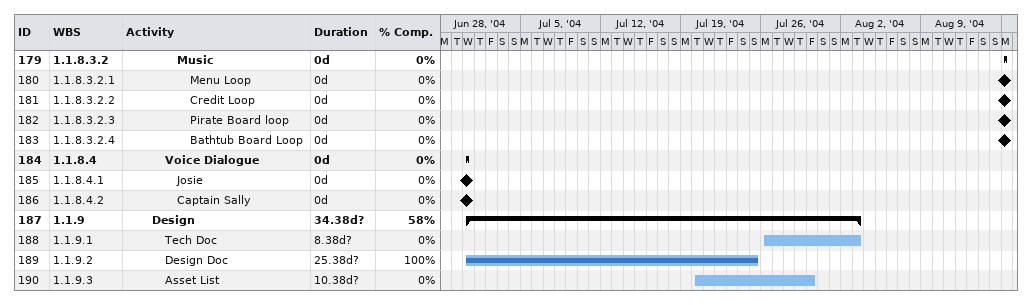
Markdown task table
| ID | WBS | Task | Duration | Start | Finish | % complete |
|---|---|---|---|---|---|---|
| 179 | 1.1.8.3.2 | **Music** | 0d | 2004-08-16 | 2004-08-16 | 0 |
| 180 | 1.1.8.3.2.1 | Menu Loop | 0d | 2004-08-16 | 2004-08-16 | 0 |
| 181 | 1.1.8.3.2.2 | Credit Loop | 0d | 2004-08-16 | 2004-08-16 | 0 |
| 182 | 1.1.8.3.2.3 | Pirate Board loop | 0d | 2004-08-16 | 2004-08-16 | 0 |
| 183 | 1.1.8.3.2.4 | Bathtub Board Loop | 0d | 2004-08-16 | 2004-08-16 | 0 |
| 184 | 1.1.8.4 | **Voice Dialogue** | 0d | 2004-06-30 | 2004-06-30 | 0 |
| 185 | 1.1.8.4.1 | Josie | 0d | 2004-06-30 | 2004-06-30 | 0 |
| 186 | 1.1.8.4.2 | Captain Sally | 0d | 2004-06-30 | 2004-06-30 | 0 |
| 187 | 1.1.9 | **Design** | 34.38d? | 2004-06-30 | 2004-08-03 | 58 |
| 188 | 1.1.9.1 | Tech Doc | 8.38d? | 2004-07-26 | 2004-08-03 | 0 |
| 189 | 1.1.9.2 | Design Doc | 25.38d? | 2004-06-30 | 2004-07-25 | 100 |
| 190 | 1.1.9.3 | Asset List | 10.38d? | 2004-07-20 | 2004-07-30 | 0 |
